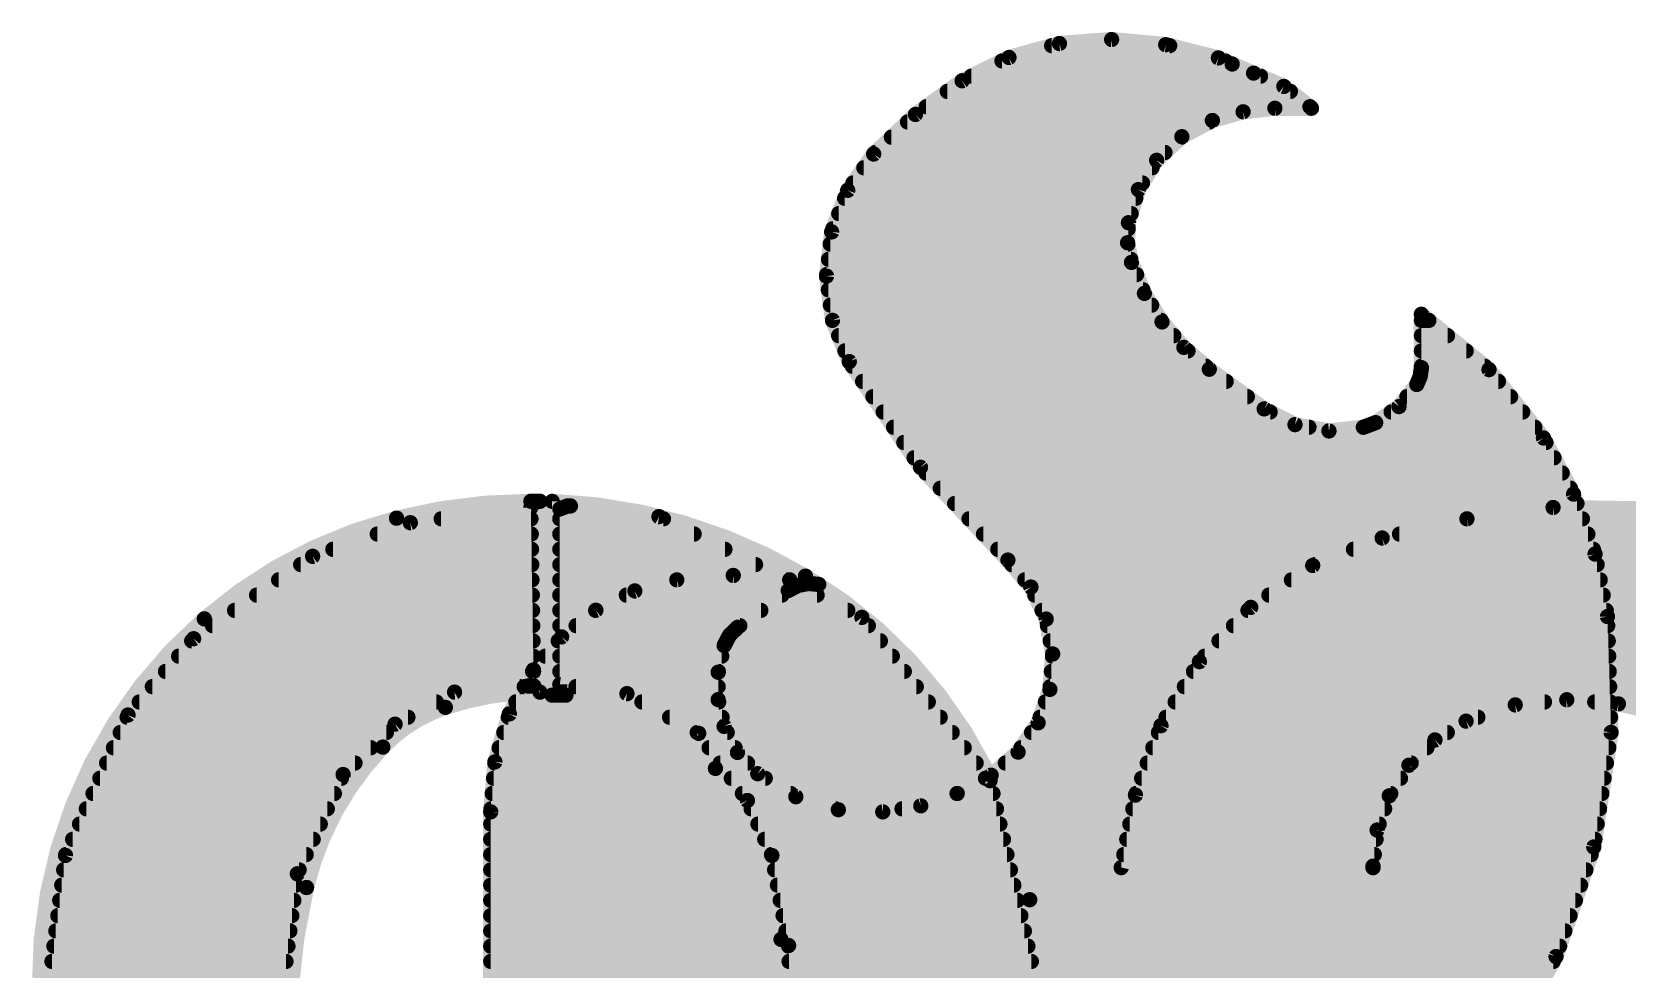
# Model space of a CAD drawing. Extents: x -0.1 to 26.8, y -8.9 to 12.8.
# Drawn here: x 2.945 to 5.6, y 2.045 to 3.604 of the extents above; entities that cross this region are included whole.
import ezdxf

# ---------------------------------------------------------------- set-up
doc = ezdxf.new("R2010")
doc.units = 0
doc.layers.add('21', color=41, linetype='CONTINUOUS')
doc.layers.add('22', color=40, linetype='CONTINUOUS')

msp = doc.modelspace()

# ---------------------------------------------------------------- linework, layer by layer
at = {"layer": '21', "const_width": 0.0254}
for points in [[(4.6553, 3.585), (4.5713, 3.5618)], [(4.6424, 3.5814), (4.8388, 3.5814)], [(4.7422, 3.5916), (4.6553, 3.585)], [(4.8323, 3.5831), (4.7422, 3.5916)], [(4.92, 3.5611), (4.8323, 3.5831)], [(4.5713, 3.5618), (4.4933, 3.523)], [(4.5596, 3.556), (4.9314, 3.556)], [(4.9429, 3.5509), (4.92, 3.5611)], [(4.9785, 3.5357), (4.9429, 3.5509)], [(4.4933, 3.523), (4.4156, 3.467)], [(4.5086, 3.5306), (4.9901, 3.5306)], [(5.0289, 3.5136), (4.9785, 3.5357)], [(4.4686, 3.5052), (5.0398, 3.5052)], [(5.0724, 3.4798), (5.0289, 3.5136)], [(4.4156, 3.467), (4.346, 3.4011)], [(4.4334, 3.4798), (5.0724, 3.4798)], [(4.9099, 3.4569), (4.9611, 3.4714)], [(4.9611, 3.4714), (5.014, 3.4773)], [(5.014, 3.4773), (5.075, 3.4773)], [(5.0749, 3.4773), (5.0724, 3.4798)], [(5.075, 3.4773), (5.0749, 3.4773)], [(4.4023, 3.4544), (4.9052, 3.4544)], [(4.8591, 3.4299), (4.9099, 3.4569)], [(4.3755, 3.429), (4.8581, 3.429)], [(4.8171, 3.3907), (4.8591, 3.4299)], [(4.346, 3.4011), (4.3029, 3.3407)], [(4.3486, 3.4036), (4.831, 3.4036)], [(4.7868, 3.3418), (4.8171, 3.3907)], [(4.3296, 3.3782), (4.8094, 3.3782)], [(4.3029, 3.3407), (4.2761, 3.2715)], [(4.3115, 3.3528), (4.7936, 3.3528)], [(4.7702, 3.2868), (4.7868, 3.3418)], [(4.2977, 3.3274), (4.7824, 3.3274)], [(4.2879, 3.302), (4.7748, 3.302)], [(4.7688, 3.2534), (4.7702, 3.2868)], [(4.2761, 3.2715), (4.2675, 3.1978)], [(4.2781, 3.2766), (4.7698, 3.2766)], [(4.2737, 3.2512), (4.7692, 3.2512)], [(4.7753, 3.2207), (4.7688, 3.2534)], [(4.2708, 3.2258), (4.7743, 3.2258)], [(4.7968, 3.1692), (4.7753, 3.2207)], [(4.2675, 3.1978), (4.2774, 3.1243)], [(4.2678, 3.2004), (4.7838, 3.2004)], [(4.2706, 3.175), (4.7944, 3.175)], [(4.274, 3.1496), (4.8089, 3.1496)], [(4.8261, 3.1217), (4.7968, 3.1692)], [(4.2774, 3.1243), (4.3054, 3.0556)], [(4.2775, 3.1242), (4.8246, 3.1242)], [(4.8624, 3.0793), (4.8261, 3.1217)], [(5.3705, 3.0423), (5.2579, 3.1344)], [(5.2579, 3.1344), (5.2579, 3.0455)], [(5.2579, 3.1242), (5.2704, 3.1242)], [(4.2878, 3.0988), (4.8457, 3.0988)], [(5.2579, 3.0988), (5.3014, 3.0988)], [(4.2982, 3.0734), (4.8693, 3.0734)], [(4.9048, 3.0429), (4.8624, 3.0793)], [(5.2579, 3.0734), (5.3325, 3.0734)], [(4.3054, 3.0556), (4.424, 2.8798)], [(4.3105, 3.048), (4.8989, 3.048)], [(4.9962, 2.9769), (4.9048, 3.0429)], [(5.2579, 3.0455), (5.2559, 3.031)], [(5.2579, 3.048), (5.3635, 3.048)], [(5.4611, 2.9286), (5.3705, 3.0423)], [(4.3277, 3.0226), (4.9329, 3.0226)], [(5.2502, 3.0175), (5.2206, 2.9808)], [(5.2559, 3.031), (5.2502, 3.0175)], [(5.2524, 3.0226), (5.3862, 3.0226)], [(4.3448, 2.9972), (4.9681, 2.9972)], [(5.2338, 2.9972), (5.4064, 2.9972)], [(4.3619, 2.9718), (5.0062, 2.9718)], [(5.0475, 2.9507), (4.9962, 2.9769)], [(5.2206, 2.9808), (5.1817, 2.954)], [(5.2075, 2.9718), (5.4267, 2.9718)], [(4.3791, 2.9464), (5.0708, 2.9464)], [(5.1041, 2.9403), (5.0475, 2.9507)], [(5.1613, 2.9464), (5.1041, 2.9403)], [(5.1817, 2.954), (5.1613, 2.9464)], [(5.1613, 2.9464), (5.4469, 2.9464)], [(4.3962, 2.921), (5.4652, 2.921)], [(5.5112, 2.8352), (5.4611, 2.9286)], [(4.4133, 2.8956), (5.4788, 2.8956)], [(4.424, 2.8798), (4.5695, 2.7254)], [(4.433, 2.8702), (5.4924, 2.8702)], [(4.457, 2.8448), (5.5061, 2.8448)], [(5.547, 2.7354), (5.5112, 2.8352)], [(4.4809, 2.8194), (5.5169, 2.8194)], [(4.5048, 2.794), (5.526, 2.794)], [(4.5288, 2.7686), (5.5351, 2.7686)], [(4.5527, 2.7432), (5.5442, 2.7432)], [(4.5695, 2.7254), (4.6078, 2.6805)], [(5.5677, 2.6314), (5.547, 2.7354)], [(4.1123, 2.6998), (4.0183, 2.6924)], [(4.2063, 2.6924), (4.1123, 2.6998)], [(4.576, 2.7178), (5.5505, 2.7178)], [(3.9484, 2.674), (3.8836, 2.6419)], [(4.0183, 2.6924), (3.9484, 2.674)], [(4.0183, 2.6924), (4.2063, 2.6924)], [(4.1199, 2.6137), (4.2038, 2.6746)], [(4.2038, 2.6746), (4.2195, 2.683)], [(4.2546, 2.6848), (4.2063, 2.6924)], [(4.2195, 2.683), (4.2369, 2.6865)], [(4.2369, 2.6865), (4.2546, 2.6848)], [(4.5976, 2.6924), (5.5556, 2.6924)], [(4.6078, 2.6805), (4.6333, 2.6272)], [(3.9343, 2.667), (4.1933, 2.667)], [(4.6143, 2.667), (5.5606, 2.667)], [(3.8836, 2.6419), (3.8266, 2.5975)], [(3.8832, 2.6416), (4.1583, 2.6416)], [(4.6264, 2.6416), (5.5657, 2.6416)], [(4.6333, 2.6272), (4.644, 2.5691)], [(5.5737, 2.4386), (5.5677, 2.6314)], [(3.8266, 2.5975), (3.7796, 2.5425)], [(3.8209, 2.5908), (4.1011, 2.5908)], [(3.8506, 2.6162), (4.1233, 2.6162)], [(4.0971, 2.5832), (4.1061, 2.6003)], [(4.1061, 2.6003), (4.1199, 2.6137)], [(4.6353, 2.6162), (5.5682, 2.6162)], [(4.64, 2.5908), (5.569, 2.5908)], [(3.7992, 2.5654), (4.0931, 2.5654)], [(4.0872, 2.5387), (4.0971, 2.5832)], [(4.644, 2.5691), (4.6394, 2.5102)], [(4.6437, 2.5654), (5.5698, 2.5654)], [(3.7796, 2.5425), (3.7395, 2.4693)], [(3.7782, 2.54), (4.0875, 2.54)], [(4.0872, 2.4931), (4.0872, 2.5387)], [(4.6418, 2.54), (5.5706, 2.54)], [(3.7643, 2.5146), (4.0872, 2.5146)], [(4.6398, 2.5146), (5.5714, 2.5146)], [(3.7504, 2.4892), (4.088, 2.4892)], [(4.0971, 2.4486), (4.0872, 2.4931)], [(4.6394, 2.5102), (4.6198, 2.4545)], [(4.632, 2.4892), (5.5722, 2.4892)], [(3.7395, 2.4693), (3.7155, 2.3894)], [(3.7378, 2.4638), (4.0937, 2.4638)], [(4.6231, 2.4638), (5.5729, 2.4638)], [(3.7302, 2.4384), (4.1023, 2.4384)], [(4.1193, 2.4051), (4.0971, 2.4486)], [(4.6198, 2.4545), (4.5864, 2.4058)], [(4.6088, 2.4384), (5.5737, 2.4384)], [(5.5449, 2.2479), (5.5737, 2.4386)], [(3.7225, 2.413), (4.1153, 2.413)], [(4.153, 2.3698), (4.1193, 2.4051)], [(4.5864, 2.4058), (4.5416, 2.3673)], [(4.5914, 2.413), (5.5699, 2.413)], [(3.7155, 2.3894), (3.7085, 2.3063)], [(3.7153, 2.3876), (4.1361, 2.3876)], [(4.5653, 2.3876), (5.566, 2.3876)], [(3.7132, 2.3622), (4.1656, 2.3622)], [(4.2164, 2.3316), (4.153, 2.3698)], [(4.5416, 2.3673), (4.4852, 2.3369)], [(4.5321, 2.3622), (5.5622, 2.3622)], [(3.7111, 2.3368), (4.2078, 2.3368)], [(4.2872, 2.31), (4.2164, 2.3316)], [(4.4852, 2.3369), (4.4245, 2.3164)], [(4.4849, 2.3368), (5.5583, 2.3368)], [(3.7085, 2.3063), (3.7085, 0.7899)], [(3.7089, 2.3114), (4.2826, 2.3114)], [(4.3612, 2.3063), (4.2872, 2.31)], [(4.4245, 2.3164), (4.3612, 2.3063)], [(4.3932, 2.3114), (5.5545, 2.3114)], [(3.7085, 2.286), (5.5506, 2.286)], [(3.7085, 2.2606), (5.5468, 2.2606)], [(5.4821, 2.0655), (5.5449, 2.2479)], [(3.7085, 2.2352), (5.5405, 2.2352)], [(3.7085, 2.2098), (5.5318, 2.2098)], [(3.7085, 2.1844), (5.523, 2.1844)], [(3.7085, 2.159), (5.5143, 2.159)], [(3.7085, 2.1336), (5.5055, 2.1336)], [(3.7085, 2.1082), (5.4968, 2.1082)], [(3.7085, 2.0828), (5.488, 2.0828)], [(5.3874, 1.8974), (5.4821, 2.0655)], [(3.7085, 2.0574), (5.4775, 2.0574)], [(3.7085, 2.032), (5.4632, 2.032)]]:
    msp.add_lwpolyline(points, dxfattribs=at)
at = {"layer": '21', "const_width": 0.0127}
for points in [[(4.6424, 3.5878, 1), (4.6424, 3.5751)], [(4.6548, 3.5913, 1), (4.6558, 3.5786)], [(4.657, 3.5789, 1), (4.6536, 3.5911)], [(4.7428, 3.5979, 1), (4.7416, 3.5853)], [(4.7427, 3.5853, 1), (4.7417, 3.5979)], [(4.8338, 3.5892, 1), (4.8307, 3.5769)], [(4.8316, 3.5767, 1), (4.8329, 3.5894)], [(4.8388, 3.5751, 1), (4.8388, 3.5878)], [(4.5596, 3.5623, 1), (4.5596, 3.5497)], [(4.5696, 3.5679, 1), (4.573, 3.5557)], [(4.5741, 3.5561, 1), (4.5685, 3.5675)], [(4.9226, 3.5669, 1), (4.9174, 3.5553)], [(4.9185, 3.5549, 1), (4.9215, 3.5673)], [(4.9314, 3.5497, 1), (4.9314, 3.5623)], [(4.9454, 3.5567, 1), (4.9404, 3.5451)], [(4.9403, 3.5451, 1), (4.9455, 3.5567)], [(4.4905, 3.5287, 1), (4.4961, 3.5173)], [(4.497, 3.5178, 1), (4.4896, 3.5282)], [(4.5086, 3.537, 1), (4.5086, 3.5243)], [(4.981, 3.5415, 1), (4.976, 3.5299)], [(4.976, 3.5299, 1), (4.981, 3.5415)], [(4.9901, 3.5243, 1), (4.9901, 3.537)], [(4.4686, 3.5116, 1), (4.4686, 3.4989)], [(5.0328, 3.5186, 1), (5.025, 3.5086)], [(5.0264, 3.5078, 1), (5.0315, 3.5194)], [(5.0398, 3.4989, 1), (5.0398, 3.5116)], [(4.42, 3.4623, 1), (4.4112, 3.4716)], [(4.4334, 3.4861, 1), (4.4334, 3.4735)], [(4.9604, 3.4777, 1), (4.9618, 3.4651)], [(4.9628, 3.4653, 1), (4.9594, 3.4775)], [(5.014, 3.4836, 1), (5.014, 3.471)], [(5.0147, 3.471, 1), (5.0133, 3.4836)], [(5.0769, 3.4843, 1), (5.0679, 3.4753)], [(5.0685, 3.4748, 1), (5.0763, 3.4848)], [(5.0749, 3.4836, 1), (5.0749, 3.471)], [(5.0704, 3.4728, 1), (5.0794, 3.4818)], [(5.0724, 3.4735, 1), (5.0724, 3.4861)], [(5.075, 3.471, 1), (5.075, 3.4836)], [(5.075, 3.471, 1), (5.075, 3.4836)], [(4.4023, 3.4607, 1), (4.4023, 3.4481)], [(4.4119, 3.4721, 1), (4.4193, 3.4618)], [(4.9082, 3.463, 1), (4.9116, 3.4508)], [(4.9052, 3.4481, 1), (4.9052, 3.4607)], [(4.9129, 3.4513, 1), (4.9069, 3.4625)], [(4.3755, 3.4354, 1), (4.3755, 3.4227)], [(4.8562, 3.4355, 1), (4.8621, 3.4243)], [(4.8635, 3.4253, 1), (4.8548, 3.4346)], [(4.8581, 3.4227, 1), (4.8581, 3.4354)], [(4.3416, 3.4057, 1), (4.3504, 3.3965)], [(4.3512, 3.3974, 1), (4.3408, 3.4048)], [(4.3486, 3.4099, 1), (4.3486, 3.3973)], [(4.8128, 3.3953, 1), (4.8215, 3.386)], [(4.8225, 3.3873, 1), (4.8117, 3.394)], [(4.831, 3.3973, 1), (4.831, 3.4099)], [(4.3296, 3.3845, 1), (4.3296, 3.3719)], [(4.8094, 3.3719, 1), (4.8094, 3.3845)], [(4.2977, 3.3444, 1), (4.308, 3.337)], [(4.3088, 3.3384, 1), (4.2969, 3.343)], [(4.3115, 3.3592, 1), (4.3115, 3.3465)], [(4.7814, 3.3452, 1), (4.7922, 3.3385)], [(4.7929, 3.34, 1), (4.7807, 3.3437)], [(4.7936, 3.3465, 1), (4.7936, 3.3592)], [(4.2977, 3.3338, 1), (4.2977, 3.3211)], [(4.7824, 3.3211, 1), (4.7824, 3.3338)], [(4.2879, 3.3083, 1), (4.2879, 3.2957)], [(4.7765, 3.2865, 1), (4.7639, 3.2871)], [(4.7641, 3.2886, 1), (4.7763, 3.285)], [(4.7748, 3.2957, 1), (4.7748, 3.3083)], [(4.2824, 3.2708, 1), (4.2698, 3.2723)], [(4.2702, 3.2738, 1), (4.2821, 3.2692)], [(4.2781, 3.283, 1), (4.2781, 3.2703)], [(4.7698, 3.2703, 1), (4.7698, 3.283)], [(4.2737, 3.2576, 1), (4.2737, 3.2449)], [(4.7624, 3.2537, 1), (4.7751, 3.2532)], [(4.775, 3.2547, 1), (4.7626, 3.2522)], [(4.7692, 3.2449, 1), (4.7692, 3.2576)], [(4.2708, 3.2321, 1), (4.2708, 3.2195)], [(4.7812, 3.2231, 1), (4.7694, 3.2183)], [(4.7691, 3.2195, 1), (4.7815, 3.2219)], [(4.7743, 3.2195, 1), (4.7743, 3.2321)], [(4.2738, 3.1987, 1), (4.2612, 3.197)], [(4.2612, 3.1986, 1), (4.2738, 3.1971)], [(4.2678, 3.2067, 1), (4.2678, 3.1941)], [(4.2706, 3.1814, 1), (4.2706, 3.1687)], [(4.7838, 3.1941, 1), (4.7838, 3.2067)], [(4.7944, 3.1687, 1), (4.7944, 3.1814)], [(4.274, 3.1559, 1), (4.274, 3.1433)], [(4.8022, 3.1725, 1), (4.7914, 3.1659)], [(4.7909, 3.1667, 1), (4.8026, 3.1716)], [(4.8089, 3.1433, 1), (4.8089, 3.1559)], [(4.2833, 3.1267, 1), (4.2716, 3.1219)], [(4.2775, 3.1305, 1), (4.2775, 3.1179)], [(4.8309, 3.1258, 1), (4.8213, 3.1176)], [(4.8246, 3.1179, 1), (4.8246, 3.1305)], [(5.2643, 3.1344, 1), (5.2515, 3.1344)], [(5.2619, 3.1393, 1), (5.2539, 3.1295)], [(5.2579, 3.1305, 1), (5.2579, 3.1179)], [(5.2704, 3.1179, 1), (5.2704, 3.1305)], [(4.2711, 3.1235, 1), (4.2837, 3.1252)], [(4.2878, 3.1052, 1), (4.2878, 3.0925)], [(4.8207, 3.1184, 1), (4.8315, 3.125)], [(4.8457, 3.0925, 1), (4.8457, 3.1052)], [(5.2579, 3.1052, 1), (5.2579, 3.0925)], [(5.3014, 3.0925, 1), (5.3014, 3.1052)], [(4.2982, 3.0798, 1), (4.2982, 3.0671)], [(4.8666, 3.0841, 1), (4.8583, 3.0745)], [(4.8576, 3.0752, 1), (4.8673, 3.0834)], [(4.8693, 3.0671, 1), (4.8693, 3.0798)], [(5.2579, 3.0798, 1), (5.2579, 3.0671)], [(5.3325, 3.0671, 1), (5.3325, 3.0798)], [(4.3107, 3.0592, 1), (4.3001, 3.052)], [(4.2995, 3.0532, 1), (4.3113, 3.058)], [(4.3105, 3.0543, 1), (4.3105, 3.0417)], [(4.9085, 3.048, 1), (4.9011, 3.0378)], [(4.8989, 3.0417, 1), (4.8989, 3.0543)], [(5.2579, 3.0543, 1), (5.2579, 3.0417)], [(5.2642, 3.0446, 1), (5.2516, 3.0464)], [(5.3635, 3.0417, 1), (5.3635, 3.0543)], [(5.3754, 3.0463, 1), (5.3655, 3.0384)], [(4.3277, 3.029, 1), (4.3277, 3.0163)], [(4.9007, 3.0381, 1), (4.9089, 3.0477)], [(4.9329, 3.0163, 1), (4.9329, 3.029)], [(5.2551, 3.0135, 1), (5.2453, 3.0215)], [(5.2524, 3.029, 1), (5.2524, 3.0163)], [(5.2496, 3.0318, 1), (5.2622, 3.0301)], [(5.2618, 3.0285, 1), (5.2501, 3.0335)], [(5.2515, 3.0455, 1), (5.2643, 3.0455)], [(5.3664, 3.0374, 1), (5.3745, 3.0472)], [(5.3862, 3.0163, 1), (5.3862, 3.029)], [(4.3448, 3.0036, 1), (4.3448, 2.9909)], [(4.9681, 2.9909, 1), (4.9681, 3.0036)], [(5.2338, 3.0036, 1), (5.2338, 2.9909)], [(5.2444, 3.02, 1), (5.256, 3.015)], [(5.4064, 2.9909, 1), (5.4064, 3.0036)], [(4.3619, 2.9781, 1), (4.3619, 2.9655)], [(4.9991, 2.9826, 1), (4.9933, 2.9712)], [(4.9925, 2.9718, 1), (4.9999, 2.982)], [(5.0062, 2.9655, 1), (5.0062, 2.9781)], [(5.2075, 2.9781, 1), (5.2075, 2.9655)], [(5.2156, 2.9848, 1), (5.2255, 2.9768)], [(5.2242, 2.9755, 1), (5.217, 2.986)], [(5.4267, 2.9655, 1), (5.4267, 2.9781)], [(4.3791, 2.9527, 1), (4.3791, 2.9401)], [(5.0486, 2.957, 1), (5.0463, 2.9445)], [(5.0446, 2.9451, 1), (5.0504, 2.9564)], [(5.0708, 2.9401, 1), (5.0708, 2.9527)], [(5.1034, 2.9466, 1), (5.1047, 2.9339)], [(5.1029, 2.934, 1), (5.1052, 2.9465)], [(5.1613, 2.9527, 1), (5.1613, 2.9401)], [(5.1591, 2.9524, 1), (5.1635, 2.9404)], [(5.162, 2.9401, 1), (5.1606, 2.9527)], [(5.1781, 2.9592, 1), (5.1853, 2.9488)], [(5.1839, 2.948, 1), (5.1795, 2.96)], [(5.4469, 2.9401, 1), (5.4469, 2.9527)], [(4.3962, 2.9274, 1), (4.3962, 2.9147)], [(5.4667, 2.9316, 1), (5.4555, 2.9256)], [(5.4561, 2.9246, 1), (5.4661, 2.9326)], [(5.4652, 2.9147, 1), (5.4652, 2.9274)], [(4.4133, 2.9019, 1), (4.4133, 2.8893)], [(5.4788, 2.8893, 1), (5.4788, 2.9019)], [(4.4286, 2.8841, 1), (4.4194, 2.8754)], [(4.4188, 2.8762, 1), (4.4293, 2.8833)], [(4.433, 2.8765, 1), (4.433, 2.8639)], [(5.4924, 2.8639, 1), (5.4924, 2.8765)], [(4.457, 2.8512, 1), (4.457, 2.8385)], [(5.5172, 2.8373, 1), (5.5053, 2.833)], [(5.5056, 2.8322, 1), (5.5168, 2.8382)], [(5.5061, 2.8385, 1), (5.5061, 2.8512)], [(4.4809, 2.8258, 1), (4.4809, 2.8131)], [(5.5169, 2.8131, 1), (5.5169, 2.8258)], [(4.5048, 2.8003, 1), (4.5048, 2.7877)], [(5.526, 2.7877, 1), (5.526, 2.8003)], [(4.5288, 2.775, 1), (4.5288, 2.7623)], [(5.5351, 2.7623, 1), (5.5351, 2.775)], [(4.5527, 2.7496, 1), (4.5527, 2.7369)], [(4.5743, 2.7295, 1), (4.5647, 2.7213)], [(4.5649, 2.721, 1), (4.5741, 2.7298)], [(5.5533, 2.7366, 1), (5.5408, 2.7341)], [(5.5411, 2.7332, 1), (5.553, 2.7375)], [(5.5442, 2.7369, 1), (5.5442, 2.7496)], [(4.1128, 2.7061, 1), (4.1118, 2.6934)], [(4.1128, 2.6934, 1), (4.1118, 2.7061)], [(4.576, 2.7241, 1), (4.576, 2.7115)], [(5.5505, 2.7115, 1), (5.5505, 2.7241)], [(3.9468, 2.6801, 1), (3.95, 2.6678)], [(3.9512, 2.6683, 1), (3.9456, 2.6797)], [(4.0178, 2.6987, 1), (4.0188, 2.6861)], [(4.0183, 2.6987, 1), (4.0183, 2.6861)], [(4.0199, 2.6863, 1), (4.0167, 2.6985)], [(4.2008, 2.6802, 1), (4.2068, 2.669)], [(4.2073, 2.6987, 1), (4.2053, 2.6861)], [(4.2075, 2.6695, 1), (4.2001, 2.6797)], [(4.2058, 2.6861, 1), (4.2068, 2.6987)], [(4.2063, 2.6861, 1), (4.2063, 2.6987)], [(4.2182, 2.6892, 1), (4.2207, 2.6768)], [(4.2225, 2.6774, 1), (4.2165, 2.6886)], [(4.2375, 2.6928, 1), (4.2363, 2.6802)], [(4.2382, 2.6803, 1), (4.2356, 2.6927)], [(4.2536, 2.6785, 1), (4.2556, 2.6911)], [(4.254, 2.6785, 1), (4.2552, 2.6911)], [(4.5976, 2.6987, 1), (4.5976, 2.6861)], [(4.6136, 2.6832, 1), (4.6021, 2.6777)], [(4.603, 2.6763, 1), (4.6127, 2.6846)], [(5.5556, 2.6861, 1), (5.5556, 2.6987)], [(3.9343, 2.6734, 1), (3.9343, 2.6607)], [(4.1933, 2.6607, 1), (4.1933, 2.6734)], [(4.6143, 2.6734, 1), (4.6143, 2.6607)], [(5.5606, 2.6607, 1), (5.5606, 2.6734)], [(3.8832, 2.6479, 1), (3.8832, 2.6353)], [(3.8808, 2.6476, 1), (3.8864, 2.6362)], [(3.8875, 2.6369, 1), (3.8797, 2.6469)], [(4.1583, 2.6353, 1), (4.1583, 2.6479)], [(4.6264, 2.6479, 1), (4.6264, 2.6353)], [(4.6395, 2.6283, 1), (4.627, 2.626)], [(4.6275, 2.6244, 1), (4.639, 2.6299)], [(5.574, 2.6316, 1), (5.5614, 2.6312)], [(5.5615, 2.6302, 1), (5.5739, 2.6326)], [(5.5657, 2.6353, 1), (5.5657, 2.6479)], [(3.8209, 2.5972, 1), (3.8209, 2.5845)], [(3.8227, 2.6025, 1), (3.8305, 2.5925)], [(3.8314, 2.5934, 1), (3.8217, 2.6016)], [(3.8506, 2.6225, 1), (3.8506, 2.6099)], [(4.1017, 2.6048, 1), (4.1105, 2.5957)], [(4.1117, 2.5973, 1), (4.1005, 2.6032)], [(4.1011, 2.5845, 1), (4.1011, 2.5972)], [(4.1162, 2.6188, 1), (4.1236, 2.6086)], [(4.1243, 2.6092, 1), (4.1155, 2.6182)], [(4.1233, 2.6099, 1), (4.1233, 2.6225)], [(4.6353, 2.6225, 1), (4.6353, 2.6099)], [(4.64, 2.5972, 1), (4.64, 2.5845)], [(5.5682, 2.6099, 1), (5.5682, 2.6225)], [(5.569, 2.5845, 1), (5.569, 2.5972)], [(3.7992, 2.5717, 1), (3.7992, 2.5591)], [(4.0915, 2.5862, 1), (4.1027, 2.5802)], [(4.1033, 2.5818, 1), (4.0909, 2.5846)], [(4.0931, 2.5591, 1), (4.0931, 2.5717)], [(4.6437, 2.5717, 1), (4.6437, 2.5591)], [(4.6504, 2.5686, 1), (4.6377, 2.5696)], [(4.6378, 2.5679, 1), (4.6503, 2.5702)], [(5.5698, 2.5591, 1), (5.5698, 2.5717)], [(3.7782, 2.5463, 1), (3.7782, 2.5337)], [(3.7748, 2.5466, 1), (3.7844, 2.5384)], [(3.7852, 2.5394, 1), (3.774, 2.5456)], [(4.0935, 2.5387, 1), (4.0808, 2.5387)], [(4.0875, 2.5337, 1), (4.0875, 2.5463)], [(4.6418, 2.5463, 1), (4.6418, 2.5337)], [(5.5706, 2.5337, 1), (5.5706, 2.5463)], [(3.7643, 2.521, 1), (3.7643, 2.5083)], [(4.081, 2.5401, 1), (4.0934, 2.5373)], [(4.0872, 2.5083, 1), (4.0872, 2.521)], [(4.6398, 2.521, 1), (4.6398, 2.5083)], [(5.5714, 2.5083, 1), (5.5714, 2.521)], [(3.7504, 2.4956, 1), (3.7504, 2.4829)], [(4.0808, 2.4931, 1), (4.0935, 2.4931)], [(4.0934, 2.4945, 1), (4.081, 2.4917)], [(4.088, 2.4829, 1), (4.088, 2.4956)], [(4.632, 2.4956, 1), (4.632, 2.4829)], [(4.6331, 2.5107, 1), (4.6458, 2.5097)], [(4.6454, 2.5081, 1), (4.6335, 2.5123)], [(5.5722, 2.4829, 1), (5.5722, 2.4956)], [(3.7378, 2.4701, 1), (3.7378, 2.4575)], [(3.7339, 2.4724, 1), (3.7451, 2.4663)], [(3.7456, 2.4675, 1), (3.7334, 2.4712)], [(4.0937, 2.4575, 1), (4.0937, 2.4701)], [(4.6231, 2.4701, 1), (4.6231, 2.4575)], [(5.5729, 2.4575, 1), (5.5729, 2.4701)], [(3.7302, 2.4447, 1), (3.7302, 2.4321)], [(4.1028, 2.4515, 1), (4.0914, 2.4457)], [(4.0909, 2.4472, 1), (4.1033, 2.45)], [(4.1023, 2.4321, 1), (4.1023, 2.4447)], [(4.6088, 2.4447, 1), (4.6088, 2.4321)], [(4.6138, 2.4566, 1), (4.6258, 2.4524)], [(4.625, 2.4509, 1), (4.6146, 2.4581)], [(5.58, 2.4376, 1), (5.5675, 2.4395)], [(5.5674, 2.4384, 1), (5.5801, 2.4388)], [(5.5737, 2.4321, 1), (5.5737, 2.4447)], [(3.7225, 2.4194, 1), (3.7225, 2.4067)], [(4.1239, 2.4095, 1), (4.1147, 2.4008)], [(4.1153, 2.4067, 1), (4.1153, 2.4194)], [(4.5906, 2.4009, 1), (4.5823, 2.4106)], [(4.5914, 2.4194, 1), (4.5914, 2.4067)], [(5.5699, 2.4067, 1), (5.5699, 2.4194)], [(3.7218, 2.3889, 1), (3.7091, 2.39)], [(3.7153, 2.3939, 1), (3.7153, 2.3813)], [(3.7094, 2.3913, 1), (3.7215, 2.3876)], [(4.1137, 2.4023, 1), (4.125, 2.408)], [(4.1361, 2.3813, 1), (4.1361, 2.3939)], [(4.5653, 2.3939, 1), (4.5653, 2.3813)], [(4.5812, 2.4093, 1), (4.5917, 2.4022)], [(5.566, 2.3813, 1), (5.566, 2.3939)], [(3.7132, 2.3685, 1), (3.7132, 2.3559)], [(4.1563, 2.3752, 1), (4.1497, 2.3644)], [(4.1484, 2.3654, 1), (4.1576, 2.3742)], [(4.1656, 2.3559, 1), (4.1656, 2.3685)], [(4.5321, 2.3685, 1), (4.5321, 2.3559)], [(4.5375, 2.3721, 1), (4.5457, 2.3625)], [(4.5446, 2.3617, 1), (4.5386, 2.3729)], [(5.5622, 2.3559, 1), (5.5622, 2.3685)], [(3.7111, 2.3432, 1), (3.7111, 2.3305)], [(4.2078, 2.3305, 1), (4.2078, 2.3432)], [(4.2183, 2.3377, 1), (4.2146, 2.3255)], [(4.2131, 2.3261, 1), (4.2197, 2.337)], [(4.4849, 2.3432, 1), (4.4849, 2.3305)], [(4.4822, 2.3425, 1), (4.4882, 2.3313)], [(4.4872, 2.3309, 1), (4.4832, 2.3429)], [(5.5583, 2.3305, 1), (5.5583, 2.3432)], [(3.7149, 2.3063, 1), (3.7022, 2.3063)], [(3.7022, 2.3068, 1), (3.7148, 2.3058)], [(3.7089, 2.3177, 1), (3.7089, 2.3051)], [(4.2876, 2.3163, 1), (4.2869, 2.3036)], [(4.2826, 2.3051, 1), (4.2826, 2.3177)], [(4.2854, 2.3039, 1), (4.2891, 2.316)], [(4.3602, 2.3126, 1), (4.3622, 2.3)], [(4.3609, 2.3, 1), (4.3615, 2.3126)], [(4.3932, 2.3177, 1), (4.3932, 2.3051)], [(4.4225, 2.3224, 1), (4.4265, 2.3104)], [(4.4255, 2.3101, 1), (4.4235, 2.3226)], [(5.5545, 2.3051, 1), (5.5545, 2.3177)], [(3.7085, 2.2923, 1), (3.7085, 2.2797)], [(5.5506, 2.2797, 1), (5.5506, 2.2923)], [(3.7085, 2.267, 1), (3.7085, 2.2543)], [(5.5509, 2.2458, 1), (5.5389, 2.2499)], [(5.5468, 2.2543, 1), (5.5468, 2.267)], [(3.7085, 2.2416, 1), (3.7085, 2.2289)], [(5.5386, 2.2488, 1), (5.5512, 2.2469)], [(5.5405, 2.2289, 1), (5.5405, 2.2416)], [(3.7085, 2.2161, 1), (3.7085, 2.2035)], [(5.5318, 2.2035, 1), (5.5318, 2.2161)], [(3.7085, 2.1907, 1), (3.7085, 2.1781)], [(5.523, 2.1781, 1), (5.523, 2.1907)], [(3.7085, 2.1654, 1), (3.7085, 2.1527)], [(5.5143, 2.1527, 1), (5.5143, 2.1654)], [(3.7085, 2.1399, 1), (3.7085, 2.1273)], [(5.5055, 2.1273, 1), (5.5055, 2.1399)], [(3.7085, 2.1145, 1), (3.7085, 2.1019)], [(5.4968, 2.1019, 1), (5.4968, 2.1145)], [(3.7085, 2.0892, 1), (3.7085, 2.0765)], [(5.4761, 2.0675, 1), (5.4881, 2.0634)], [(5.4876, 2.0624, 1), (5.4765, 2.0686)], [(5.488, 2.0765, 1), (5.488, 2.0892)], [(3.7085, 2.0637, 1), (3.7085, 2.0511)], [(5.4775, 2.0511, 1), (5.4775, 2.0637)]]:
    msp.add_lwpolyline(points, format="xyb", dxfattribs=at)
at = {"layer": '22'}
for points, const_width in [([(3.7753, 2.8231, 0.0624), (3.5517, 2.7951)], 0.0254), ([(3.7753, 2.8295, 1), (3.7753, 2.8168)], 0.0127), ([(3.7816, 2.813, 1), (3.769, 2.8128)], 0.0127), ([(3.7761, 2.8066, 1), (3.7745, 2.8192)], 0.0127), ([(3.7753, 2.8168, 1), (3.7753, 2.8294)], 0.0127), ([(3.7969, 2.8231, 1), (3.7842, 2.8231)], 0.0127), ([(3.7905, 2.8168, 1), (3.7905, 2.8295)], 0.0127), ([(4.2325, 2.6986, 0.1246), (3.8108, 2.8231)], 0.0254), ([(3.811, 2.8294, 1), (3.8106, 2.8168)], 0.0127), ([(3.8171, 2.8231, 1), (3.8045, 2.8231)], 0.0127), ([(3.8212, 2.8163, 1), (3.8258, 2.8045)], 0.0127), ([(3.8298, 2.8104, 1), (3.8172, 2.8104)], 0.0127), ([(3.8362, 2.8218, 1), (3.8362, 2.8091)], 0.0127), ([(3.8385, 2.8095, 1), (3.8339, 2.8213)], 0.0127), ([(3.8421, 2.8217, 1), (3.8405, 2.8091)], 0.0127), ([(3.8413, 2.8091, 1), (3.8413, 2.8218)], 0.0127), ([(5.4772, 2.8192, 1), (5.477, 2.8066)], 0.0127), ([(5.4779, 2.8066, 1), (5.4763, 2.8192)], 0.0127), ([(3.5517, 2.7951, 0.1172), (3.2317, 2.6275)], 0.0254), ([(3.5501, 2.8013, 1), (3.5533, 2.7889)], 0.0127), ([(3.5533, 2.7889, 1), (3.5501, 2.8013)], 0.0127), ([(3.5738, 2.7938, 1), (3.5754, 2.7812)], 0.0127), ([(3.5767, 2.7815, 1), (3.5725, 2.7935)], 0.0127), ([(3.626, 2.8003, 1), (3.626, 2.7877)], 0.0127), ([(3.7756, 2.7877, 1), (3.7756, 2.8003)], 0.0127), ([(3.8235, 2.8003, 1), (3.8235, 2.7877)], 0.0127), ([(3.9914, 2.8034, 1), (3.9858, 2.792)], 0.0127), ([(3.9878, 2.7914, 1), (3.9894, 2.804)], 0.0127), ([(3.9961, 2.7877, 1), (3.9961, 2.8003)], 0.0127), ([(5.3329, 2.8003, 1), (5.3345, 2.7877)], 0.0127), ([(5.3338, 2.8003, 1), (5.3338, 2.7877)], 0.0127), ([(5.3351, 2.7878, 1), (5.3323, 2.8002)], 0.0127), ([(3.5196, 2.775, 1), (3.5196, 2.7623)], 0.0127), ([(3.776, 2.7623, 1), (3.776, 2.775)], 0.0127), ([(3.8235, 2.775, 1), (3.8235, 2.7623)], 0.0127), ([(4.0472, 2.7623, 1), (4.0472, 2.775)], 0.0127), ([(5.1912, 2.7683, 1), (5.194, 2.7559)], 0.0127), ([(5.1949, 2.7562, 1), (5.1903, 2.768)], 0.0127), ([(5.2214, 2.775, 1), (5.2214, 2.7623)], 0.0127), ([(3.4099, 2.7376, 1), (3.4141, 2.7256)], 0.0127), ([(3.4156, 2.7264, 1), (3.4084, 2.7368)], 0.0127), ([(3.4457, 2.7496, 1), (3.4457, 2.7369)], 0.0127), ([(3.7765, 2.7369, 1), (3.7765, 2.7496)], 0.0127), ([(3.8235, 2.7496, 1), (3.8235, 2.7369)], 0.0127), ([(4.0984, 2.7369, 1), (4.0984, 2.7496)], 0.0127), ([(5.1448, 2.7496, 1), (5.1448, 2.7369)], 0.0127), ([(3.3921, 2.7241, 1), (3.3921, 2.7115)], 0.0127), ([(3.7769, 2.7115, 1), (3.7769, 2.7241)], 0.0127), ([(3.8235, 2.7241, 1), (3.8235, 2.7115)], 0.0127), ([(4.1495, 2.7115, 1), (4.1495, 2.7241)], 0.0127), ([(4.6058, 2.1601, 0.2183), (4.2325, 2.6986)], 0.0254), ([(4.2357, 2.7041, 1), (4.2293, 2.6931)], 0.0127), ([(4.2293, 2.6931, 1), (4.2357, 2.7041)], 0.0127), ([(5.0746, 2.7222, 1), (5.0793, 2.7104)], 0.0127), ([(5.0805, 2.7111, 1), (5.0734, 2.7216)], 0.0127), ([(5.0806, 2.7241, 1), (5.0806, 2.7115)], 0.0127), ([(3.3554, 2.6987, 1), (3.3554, 2.6861)], 0.0127), ([(3.7773, 2.6861, 1), (3.7773, 2.6987)], 0.0127), ([(3.8235, 2.6987, 1), (3.8235, 2.6861)], 0.0127), ([(4.2007, 2.6861, 1), (4.2007, 2.6987)], 0.0127), ([(5.0415, 2.6987, 1), (5.0415, 2.6861)], 0.0127), ([(3.3187, 2.6734, 1), (3.3187, 2.6607)], 0.0127), ([(3.7778, 2.6607, 1), (3.7778, 2.6734)], 0.0127), ([(3.8235, 2.6734, 1), (3.8235, 2.6607)], 0.0127), ([(4.2519, 2.6607, 1), (4.2519, 2.6734)], 0.0127), ([(4.9703, 2.6519, 1), (4.9774, 2.6414)], 0.0127), ([(4.9785, 2.6423, 1), (4.9693, 2.651)], 0.0127), ([(5.004, 2.6734, 1), (5.004, 2.6607)], 0.0127), ([(3.2317, 2.6275, 0.2195), (2.9574, 2.0179)], 0.0254), ([(3.2275, 2.6323, 1), (3.2359, 2.6227)], 0.0127), ([(3.2359, 2.6227, 1), (3.2275, 2.6323)], 0.0127), ([(3.282, 2.6479, 1), (3.282, 2.6353)], 0.0127), ([(3.7782, 2.6353, 1), (3.7782, 2.6479)], 0.0127), ([(3.8235, 2.6479, 1), (3.8235, 2.6353)], 0.0127), ([(4.303, 2.6353, 1), (4.303, 2.6479)], 0.0127), ([(4.3314, 2.6339, 1), (4.3214, 2.6261)], 0.0127), ([(4.3236, 2.6243, 1), (4.3292, 2.6357)], 0.0127), ([(4.9691, 2.6479, 1), (4.9691, 2.6353)], 0.0127), ([(3.2107, 2.5972, 1), (3.2107, 2.5845)], 0.0127), ([(3.2103, 2.5997, 1), (3.2175, 2.5893)], 0.0127), ([(3.2187, 2.5904, 1), (3.2091, 2.5986)], 0.0127), ([(3.2453, 2.6225, 1), (3.2453, 2.6099)], 0.0127), ([(3.7786, 2.6099, 1), (3.7786, 2.6225)], 0.0127), ([(3.779, 2.5845, 1), (3.779, 2.5972)], 0.0127), ([(3.8235, 2.5972, 1), (3.8235, 2.5845)], 0.0127), ([(3.8235, 2.6225, 1), (3.8235, 2.6099)], 0.0127), ([(4.3372, 2.6099, 1), (4.3372, 2.6225)], 0.0127), ([(4.3572, 2.5845, 1), (4.3572, 2.5972)], 0.0127), ([(4.921, 2.5972, 1), (4.921, 2.5845)], 0.0127), ([(4.945, 2.6225, 1), (4.945, 2.6099)], 0.0127), ([(3.1889, 2.5717, 1), (3.1889, 2.5591)], 0.0127), ([(3.7795, 2.5591, 1), (3.7795, 2.5717)], 0.0127), ([(3.8235, 2.5717, 1), (3.8235, 2.5591)], 0.0127), ([(4.3771, 2.5591, 1), (4.3771, 2.5717)], 0.0127), ([(4.8969, 2.5717, 1), (4.8969, 2.5591)], 0.0127), ([(3.167, 2.5463, 1), (3.167, 2.5337)], 0.0127), ([(3.7799, 2.5337, 1), (3.7799, 2.5463)], 0.0127), ([(3.8235, 2.5463, 1), (3.8235, 2.5337)], 0.0127), ([(4.3971, 2.5337, 1), (4.3971, 2.5463)], 0.0127), ([(4.8785, 2.5463, 1), (4.8785, 2.5337)], 0.0127), ([(4.8837, 2.5607, 1), (4.8929, 2.552)], 0.0127), ([(4.8938, 2.5531, 1), (4.8829, 2.5596)], 0.0127), ([(3.1452, 2.521, 1), (3.1452, 2.5083)], 0.0127), ([(3.7569, 2.5083, 1), (3.7569, 2.521)], 0.0127), ([(3.7702, 2.5221, 1), (3.7702, 2.5094)], 0.0127), ([(3.7707, 2.5094, 1), (3.7697, 2.522)], 0.0127), ([(3.7803, 2.5094, 1), (3.7803, 2.5221)], 0.0127), ([(3.8244, 2.5246, 1), (3.8226, 2.512)], 0.0127), ([(3.8172, 2.5183, 1), (3.8298, 2.5183)], 0.0127), ([(3.8505, 2.521, 1), (3.8505, 2.5083)], 0.0127), ([(4.417, 2.5083, 1), (4.417, 2.521)], 0.0127), ([(4.8633, 2.521, 1), (4.8633, 2.5083)], 0.0127), ([(3.1234, 2.4956, 1), (3.1234, 2.4829)], 0.0127), ([(3.6179, 2.4829, 1), (3.6179, 2.4956)], 0.0127), ([(3.7905, 2.5056, 0.0828), (3.633, 2.4802)], 0.0254), ([(3.6478, 2.5119, 1), (3.6488, 2.4993)], 0.0127), ([(3.6513, 2.5, 1), (3.6453, 2.5112)], 0.0127), ([(3.774, 2.5156, 1), (3.7866, 2.5158)], 0.0127), ([(3.7842, 2.5056, 1), (3.7969, 2.5056)], 0.0127), ([(3.7905, 2.4993, 1), (3.7905, 2.5119)], 0.0127), ([(3.8108, 2.5069, 1), (3.8108, 2.4942)], 0.0127), ([(3.8045, 2.5005, 1), (3.8171, 2.5005)], 0.0127), ([(4.0826, 2.3786, 0.2316), (3.8337, 2.5005)], 0.0254), ([(3.8337, 2.5068, 1), (3.8337, 2.4942)], 0.0127), ([(3.8337, 2.4942, 1), (3.8337, 2.5069)], 0.0127), ([(3.9384, 2.5086, 1), (3.9322, 2.4974)], 0.0127), ([(3.9344, 2.4967, 1), (3.9362, 2.5093)], 0.0127), ([(3.9603, 2.4956, 1), (3.9603, 2.4829)], 0.0127), ([(4.437, 2.4829, 1), (4.437, 2.4956)], 0.0127), ([(4.848, 2.4956, 1), (4.848, 2.4829)], 0.0127), ([(5.4135, 2.4906, 1), (5.4148, 2.478)], 0.0127), ([(5.4161, 2.4783, 1), (5.4121, 2.4904)], 0.0127), ([(5.4629, 2.4829, 1), (5.4629, 2.4956)], 0.0127), ([(5.5004, 2.4992, 1), (5.4994, 2.4866)], 0.0127), ([(5.5005, 2.4866, 1), (5.4993, 2.4992)], 0.0127), ([(5.5465, 2.4956, 1), (5.5465, 2.4829)], 0.0127), ([(5.5872, 2.4923, 1), (5.5845, 2.4799)], 0.0127), ([(5.5854, 2.4797, 1), (5.5864, 2.4924)], 0.0127), ([(3.1031, 2.4701, 1), (3.1031, 2.4575)], 0.0127), ([(3.0999, 2.4716, 1), (3.1095, 2.4634)], 0.0127), ([(3.1105, 2.4649, 1), (3.0989, 2.4701)], 0.0127), ([(3.633, 2.4802, 0.1209), (3.5289, 2.4141)], 0.0254), ([(3.5707, 2.4575, 1), (3.5707, 2.4701)], 0.0127), ([(3.631, 2.4862, 1), (3.635, 2.4742)], 0.0127), ([(3.635, 2.4742, 1), (3.631, 2.4862)], 0.0127), ([(4.0062, 2.4701, 1), (4.0062, 2.4575)], 0.0127), ([(4.4569, 2.4575, 1), (4.4569, 2.4701)], 0.0127), ([(4.8328, 2.4701, 1), (4.8328, 2.4575)], 0.0127), ([(5.3356, 2.4519, 1), (5.329, 2.4627)], 0.0127), ([(5.352, 2.4575, 1), (5.352, 2.4701)], 0.0127), ([(3.0917, 2.4447, 1), (3.0917, 2.4321)], 0.0127), ([(3.535, 2.4321, 1), (3.535, 2.4447)], 0.0127), ([(3.5462, 2.4578, 1), (3.5522, 2.4466)], 0.0127), ([(3.5536, 2.4476, 1), (3.5448, 2.4568)], 0.0127), ([(4.0522, 2.4447, 1), (4.0522, 2.4321)], 0.0127), ([(4.0598, 2.4407, 1), (4.0496, 2.4333)], 0.0127), ([(4.0516, 2.4314, 1), (4.0578, 2.4426)], 0.0127), ([(4.4768, 2.4321, 1), (4.4768, 2.4447)], 0.0127), ([(4.8201, 2.4447, 1), (4.8201, 2.4321)], 0.0127), ([(4.8189, 2.453, 1), (4.8297, 2.4464)], 0.0127), ([(4.8303, 2.4475, 1), (4.8183, 2.4519)], 0.0127), ([(5.301, 2.4321, 1), (5.301, 2.4447)], 0.0127), ([(5.3303, 2.4633, 1), (5.3343, 2.4513)], 0.0127), ([(3.0804, 2.4194, 1), (3.0804, 2.4067)], 0.0127), ([(3.5289, 2.4141, 0.1342), (3.4019, 2.1804)], 0.0254), ([(3.5088, 2.4067, 1), (3.5088, 2.4194)], 0.0127), ([(3.5243, 2.4185, 1), (3.5335, 2.4097)], 0.0127), ([(3.5335, 2.4097, 1), (3.5243, 2.4185)], 0.0127), ([(4.0721, 2.4194, 1), (4.0721, 2.4067)], 0.0127), ([(4.4968, 2.4067, 1), (4.4968, 2.4194)], 0.0127), ([(4.8108, 2.4194, 1), (4.8108, 2.4067)], 0.0127), ([(5.2671, 2.4067, 1), (5.2671, 2.4194)], 0.0127), ([(5.2772, 2.4315, 1), (5.2838, 2.4206)], 0.0127), ([(5.2849, 2.4215, 1), (5.2761, 2.4306)], 0.0127), ([(3.0691, 2.3939, 1), (3.0691, 2.3813)], 0.0127), ([(3.4826, 2.3813, 1), (3.4826, 2.3939)], 0.0127), ([(4.1918, 2.0941, 0.1478), (4.0826, 2.3786)], 0.0254), ([(4.0876, 2.3825, 1), (4.0776, 2.3747)], 0.0127), ([(4.0906, 2.3939, 1), (4.0906, 2.3813)], 0.0127), ([(4.5167, 2.3813, 1), (4.5167, 2.3939)], 0.0127), ([(4.8015, 2.3939, 1), (4.8015, 2.3813)], 0.0127), ([(5.2327, 2.3885, 1), (5.2416, 2.3794)], 0.0127), ([(5.2425, 2.3805, 1), (5.2318, 2.3873)], 0.0127), ([(5.241, 2.3813, 1), (5.241, 2.3939)], 0.0127), ([(3.0578, 2.3685, 1), (3.0578, 2.3559)], 0.0127), ([(3.4584, 2.373, 1), (3.4672, 2.3638)], 0.0127), ([(3.4686, 2.3657, 1), (3.457, 2.3711)], 0.0127), ([(3.4599, 2.3559, 1), (3.4599, 2.3685)], 0.0127), ([(4.0776, 2.3747, 1), (4.0876, 2.3825)], 0.0127), ([(4.109, 2.3685, 1), (4.109, 2.3559)], 0.0127), ([(4.546, 2.3596, 1), (4.5336, 2.3568)], 0.0127), ([(4.5348, 2.3543, 1), (4.5448, 2.3621)], 0.0127), ([(4.5367, 2.3559, 1), (4.5367, 2.3685)], 0.0127), ([(4.7921, 2.3685, 1), (4.7921, 2.3559)], 0.0127), ([(5.2232, 2.3559, 1), (5.2232, 2.3685)], 0.0127), ([(3.0465, 2.3432, 1), (3.0465, 2.3305)], 0.0127), ([(3.4482, 2.3305, 1), (3.4482, 2.3432)], 0.0127), ([(4.1275, 2.3432, 1), (4.1275, 2.3305)], 0.0127), ([(4.1417, 2.3278, 1), (4.1301, 2.3226)], 0.0127), ([(4.5447, 2.3305, 1), (4.5447, 2.3432)], 0.0127), ([(4.7759, 2.3364, 1), (4.7878, 2.332)], 0.0127), ([(4.7881, 2.333, 1), (4.7756, 2.3355)], 0.0127), ([(4.7828, 2.3432, 1), (4.7828, 2.3305)], 0.0127), ([(5.1991, 2.3365, 1), (5.2098, 2.3296)], 0.0127), ([(5.2105, 2.3309, 1), (5.1985, 2.3352)], 0.0127), ([(5.2069, 2.3305, 1), (5.2069, 2.3432)], 0.0127), ([(3.0352, 2.3177, 1), (3.0352, 2.3051)], 0.0127), ([(3.4365, 2.3051, 1), (3.4365, 2.3177)], 0.0127), ([(4.1308, 2.3215, 1), (4.141, 2.3289)], 0.0127), ([(4.142, 2.3177, 1), (4.142, 2.3051)], 0.0127), ([(4.5505, 2.3051, 1), (4.5505, 2.3177)], 0.0127), ([(4.7774, 2.3177, 1), (4.7774, 2.3051)], 0.0127), ([(5.1968, 2.3051, 1), (5.1968, 2.3177)], 0.0127), ([(3.0239, 2.2923, 1), (3.0239, 2.2797)], 0.0127), ([(3.4248, 2.2797, 1), (3.4248, 2.2923)], 0.0127), ([(4.1534, 2.2923, 1), (4.1534, 2.2797)], 0.0127), ([(4.5563, 2.2797, 1), (4.5563, 2.2923)], 0.0127), ([(4.7724, 2.2923, 1), (4.7724, 2.2797)], 0.0127), ([(5.1905, 2.2754, 1), (5.1779, 2.2768)], 0.0127), ([(5.1782, 2.2782, 1), (5.1902, 2.2739)], 0.0127), ([(5.1877, 2.2797, 1), (5.1877, 2.2923)], 0.0127), ([(3.0125, 2.267, 1), (3.0125, 2.2543)], 0.0127), ([(3.413, 2.2543, 1), (3.413, 2.267)], 0.0127), ([(4.1647, 2.267, 1), (4.1647, 2.2543)], 0.0127), ([(4.5621, 2.2543, 1), (4.5621, 2.267)], 0.0127), ([(4.7674, 2.267, 1), (4.7674, 2.2543)], 0.0127), ([(5.1824, 2.2543, 1), (5.1824, 2.267)], 0.0127), ([(2.9948, 2.2364, 1), (3.0064, 2.2312)], 0.0127), ([(3.0069, 2.233, 1), (2.9943, 2.2346)], 0.0127), ([(3.0012, 2.2416, 1), (3.0012, 2.2289)], 0.0127), ([(3.4013, 2.2289, 1), (3.4013, 2.2416)], 0.0127), ([(4.176, 2.2416, 1), (4.176, 2.2289)], 0.0127), ([(4.1828, 2.235, 1), (4.1704, 2.2326)], 0.0127), ([(4.1708, 2.2312, 1), (4.1824, 2.2364)], 0.0127), ([(4.5679, 2.2289, 1), (4.5679, 2.2416)], 0.0127), ([(4.7625, 2.2416, 1), (4.7625, 2.2289)], 0.0127), ([(5.1795, 2.2289, 1), (5.1795, 2.2416)], 0.0127), ([(2.9975, 2.2161, 1), (2.9975, 2.2035)], 0.0127), ([(3.3808, 2.206, 1), (3.3924, 2.2006)], 0.0127), ([(3.3929, 2.2025, 1), (3.3803, 2.2041)], 0.0127), ([(3.3896, 2.2035, 1), (3.3896, 2.2161)], 0.0127), ([(4.1811, 2.2161, 1), (4.1811, 2.2035)], 0.0127), ([(4.5737, 2.2035, 1), (4.5737, 2.2161)], 0.0127), ([(4.7582, 2.2199, 1), (4.7582, 2.2072)], 0.0127), ([(4.752, 2.2147, 1), (4.7644, 2.2123)], 0.0127), ([(5.171, 2.2167, 1), (5.1836, 2.2153)], 0.0127), ([(5.1837, 2.216, 1), (5.171, 2.216)], 0.0127), ([(5.171, 2.2135, 1), (5.1837, 2.2135)], 0.0127), ([(5.1773, 2.2072, 1), (5.1773, 2.2199)], 0.0127), ([(2.9943, 2.1907, 1), (2.9943, 2.1781)], 0.0127), ([(3.4019, 2.1804, 0.0602), (3.3739, 1.929)], 0.0254), ([(3.3841, 2.1781, 1), (3.3841, 2.1907)], 0.0127), ([(3.3957, 2.1819, 1), (3.4081, 2.1789)], 0.0127), ([(3.4081, 2.1789, 1), (3.3957, 2.1819)], 0.0127), ([(4.1858, 2.1907, 1), (4.1858, 2.1781)], 0.0127), ([(4.5795, 2.1781, 1), (4.5795, 2.1907)], 0.0127), ([(2.991, 2.1654, 1), (2.991, 2.1527)], 0.0127), ([(3.3808, 2.1527, 1), (3.3808, 2.1654)], 0.0127), ([(4.1905, 2.1654, 1), (4.1905, 2.1527)], 0.0127), ([(4.5853, 2.1527, 1), (4.5853, 2.1654)], 0.0127), ([(4.6084, 1.7766, 0.0851), (4.6058, 2.1601)], 0.0254), ([(4.6121, 2.1612, 1), (4.5995, 2.159)], 0.0127), ([(4.5995, 2.159, 1), (4.6121, 2.1612)], 0.0127), ([(2.9878, 2.1399, 1), (2.9878, 2.1273)], 0.0127), ([(3.3775, 2.1273, 1), (3.3775, 2.1399)], 0.0127), ([(4.1952, 2.1399, 1), (4.1952, 2.1273)], 0.0127), ([(4.5911, 2.1273, 1), (4.5911, 2.1399)], 0.0127), ([(2.9845, 2.1145, 1), (2.9845, 2.1019)], 0.0127), ([(3.3742, 2.1019, 1), (3.3742, 2.1145)], 0.0127), ([(4.1893, 1.8477, 0.0416), (4.1918, 2.0941)], 0.0254), ([(4.1981, 2.0946, 1), (4.1855, 2.0936)], 0.0127), ([(4.1855, 2.0936, 1), (4.1981, 2.0946)], 0.0127), ([(4.2, 2.1145, 1), (4.2, 2.1019)], 0.0127), ([(4.597, 2.1019, 1), (4.597, 2.1145)], 0.0127), ([(2.9813, 2.0892, 1), (2.9813, 2.0765)], 0.0127), ([(3.371, 2.0765, 1), (3.371, 2.0892)], 0.0127), ([(4.2108, 2.0841, 1), (4.1982, 2.0837)], 0.0127), ([(4.2045, 2.0892, 1), (4.2045, 2.0765)], 0.0127), ([(4.1983, 2.0827, 1), (4.2107, 2.0851)], 0.0127), ([(4.6028, 2.0765, 1), (4.6028, 2.0892)], 0.0127), ([(2.978, 2.0637, 1), (2.978, 2.0511)], 0.0127), ([(3.3677, 2.0511, 1), (3.3677, 2.0637)], 0.0127), ([(4.2052, 2.0637, 1), (4.2052, 2.0511)], 0.0127), ([(4.6086, 2.0511, 1), (4.6086, 2.0637)], 0.0127)]:
    msp.add_lwpolyline(points, format="xyb", dxfattribs=dict(at, const_width=const_width))
at = {"layer": '22', "const_width": 0.0254}
for points in [[(3.7753, 2.8129), (3.5746, 2.7875)], [(3.7905, 2.8231), (3.7753, 2.8231)], [(3.7803, 2.5157), (3.7753, 2.8129)], [(3.7905, 2.5056), (3.7905, 2.8231)], [(3.8108, 2.8231), (3.8108, 2.5005)], [(3.8362, 2.8154), (3.8235, 2.8104)], [(3.8235, 2.8104), (3.8235, 2.5183)], [(3.8413, 2.8154), (3.8362, 2.8154)], [(3.9886, 2.7977), (3.8413, 2.8154)], [(5.4771, 2.8129), (5.3337, 2.794)], [(5.6313, 2.8105), (5.4771, 2.8129)], [(3.5746, 2.7875), (3.412, 2.7316)], [(3.626, 2.794), (3.7756, 2.794)], [(3.8235, 2.794), (3.9961, 2.794)], [(4.3264, 2.63), (3.9886, 2.7977)], [(5.3337, 2.794), (5.1926, 2.7621)], [(5.3338, 2.794), (5.7062, 2.794)], [(3.5196, 2.7686), (3.776, 2.7686)], [(3.8235, 2.7686), (4.0472, 2.7686)], [(5.1926, 2.7621), (5.0769, 2.7163)], [(5.2214, 2.7686), (5.8017, 2.7686)], [(3.412, 2.7316), (3.2139, 2.5945)], [(3.4457, 2.7432), (3.7765, 2.7432)], [(3.8235, 2.7432), (4.0984, 2.7432)], [(5.1448, 2.7432), (5.8595, 2.7432)], [(3.3921, 2.7178), (3.7769, 2.7178)], [(3.8235, 2.7178), (4.1495, 2.7178)], [(5.0769, 2.7163), (4.9739, 2.6467)], [(5.0806, 2.7178), (5.9173, 2.7178)], [(3.3554, 2.6924), (3.7773, 2.6924)], [(3.8235, 2.6924), (4.2007, 2.6924)], [(5.0415, 2.6924), (5.9553, 2.6924)], [(3.3187, 2.667), (3.7778, 2.667)], [(3.8235, 2.667), (4.2519, 2.667)], [(4.9739, 2.6467), (4.8883, 2.5564)], [(5.004, 2.667), (5.992, 2.667)], [(3.282, 2.6416), (3.7782, 2.6416)], [(3.8235, 2.6416), (4.303, 2.6416)], [(4.5398, 2.3582), (4.3264, 2.63)], [(4.9691, 2.6416), (6.0286, 2.6416)], [(3.2139, 2.5945), (3.1047, 2.4675)], [(3.2107, 2.5908), (3.779, 2.5908)], [(3.2453, 2.6162), (3.7786, 2.6162)], [(3.8235, 2.6162), (4.3372, 2.6162)], [(3.8235, 2.5908), (4.3572, 2.5908)], [(4.921, 2.5908), (6.0838, 2.5908)], [(4.945, 2.6162), (6.059, 2.6162)], [(3.1889, 2.5654), (3.7795, 2.5654)], [(3.8235, 2.5654), (4.3771, 2.5654)], [(4.8969, 2.5654), (6.1086, 2.5654)], [(3.167, 2.54), (3.7799, 2.54)], [(3.8235, 2.54), (4.3971, 2.54)], [(4.8883, 2.5564), (4.8243, 2.4497)], [(4.8785, 2.54), (6.1333, 2.54)], [(3.1452, 2.5146), (3.7569, 2.5146)], [(3.6483, 2.5056), (3.7702, 2.5157)], [(3.7702, 2.5157), (3.7803, 2.5157)], [(3.8235, 2.5183), (3.9353, 2.503)], [(3.8505, 2.5146), (4.417, 2.5146)], [(4.8633, 2.5146), (6.1561, 2.5146)], [(3.1234, 2.4892), (3.6179, 2.4892)], [(3.5492, 2.4522), (3.6483, 2.5056)], [(3.8108, 2.5005), (3.8337, 2.5005)], [(3.9353, 2.503), (4.0547, 2.437)], [(3.9603, 2.4892), (4.437, 2.4892)], [(4.848, 2.4892), (5.4629, 2.4892)], [(5.3323, 2.4573), (5.4141, 2.4843)], [(5.4141, 2.4843), (5.4999, 2.4929)], [(5.4999, 2.4929), (5.5859, 2.4861)], [(5.5465, 2.4892), (6.1728, 2.4892)], [(5.5859, 2.4861), (5.6701, 2.4675)], [(3.1047, 2.4675), (3.0006, 2.2338)], [(3.1031, 2.4638), (3.5707, 2.4638)], [(4.0062, 2.4638), (4.4569, 2.4638)], [(4.8328, 2.4638), (5.352, 2.4638)], [(5.2805, 2.4261), (5.3323, 2.4573)], [(3.0917, 2.4384), (3.535, 2.4384)], [(3.4628, 2.3684), (3.5492, 2.4522)], [(4.0522, 2.4384), (4.4768, 2.4384)], [(4.0547, 2.437), (4.1359, 2.3252)], [(4.8243, 2.4497), (4.7818, 2.3342)], [(4.8201, 2.4384), (5.301, 2.4384)], [(3.0804, 2.413), (3.5088, 2.413)], [(4.0721, 2.413), (4.4968, 2.413)], [(4.8108, 2.413), (5.2671, 2.413)], [(5.2372, 2.3839), (5.2805, 2.4261)], [(3.0691, 2.3876), (3.4826, 2.3876)], [(4.0906, 2.3876), (4.5167, 2.3876)], [(4.8015, 2.3876), (5.241, 2.3876)], [(5.2045, 2.333), (5.2372, 2.3839)], [(3.0578, 2.3622), (3.4599, 2.3622)], [(3.3866, 2.2033), (3.4628, 2.3684)], [(4.109, 2.3622), (4.5367, 2.3622)], [(4.6211, 2.0026), (4.5398, 2.3582)], [(4.7921, 2.3622), (5.2232, 2.3622)], [(3.0465, 2.3368), (3.4482, 2.3368)], [(4.1275, 2.3368), (4.5447, 2.3368)], [(4.1359, 2.3252), (4.1766, 2.2338)], [(4.7818, 2.3342), (4.7582, 2.2135)], [(4.7828, 2.3368), (5.2069, 2.3368)], [(5.1842, 2.2761), (5.2045, 2.333)], [(3.0352, 2.3114), (3.4365, 2.3114)], [(4.142, 2.3114), (4.5505, 2.3114)], [(4.7774, 2.3114), (5.1968, 2.3114)], [(3.0239, 2.286), (3.4248, 2.286)], [(4.1534, 2.286), (4.5563, 2.286)], [(4.7724, 2.286), (5.1877, 2.286)], [(5.1773, 2.216), (5.1842, 2.2761)], [(3.0125, 2.2606), (3.413, 2.2606)], [(4.1647, 2.2606), (4.5621, 2.2606)], [(4.7674, 2.2606), (5.1824, 2.2606)], [(3.0006, 2.2338), (2.9726, 2.0153)], [(3.0012, 2.2352), (3.4013, 2.2352)], [(4.176, 2.2352), (4.5679, 2.2352)], [(4.1766, 2.2338), (4.2045, 2.0839)], [(4.7625, 2.2352), (5.1795, 2.2352)], [(2.9975, 2.2098), (3.3896, 2.2098)], [(3.3612, 2.0077), (3.3866, 2.2033)], [(4.1811, 2.2098), (4.5737, 2.2098)], [(4.7582, 2.2135), (5.1773, 2.2135)], [(5.1773, 2.2135), (5.1773, 2.216)], [(2.9943, 2.1844), (3.3841, 2.1844)], [(4.1858, 2.1844), (4.5795, 2.1844)], [(2.991, 2.159), (3.3808, 2.159)], [(4.1905, 2.159), (4.5853, 2.159)], [(2.9878, 2.1336), (3.3775, 2.1336)], [(4.1952, 2.1336), (4.5911, 2.1336)], [(2.9845, 2.1082), (3.3742, 2.1082)], [(4.2, 2.1082), (4.597, 2.1082)], [(2.9813, 2.0828), (3.371, 2.0828)], [(4.2045, 2.0839), (4.2096, 1.896)], [(4.2045, 2.0828), (4.6028, 2.0828)], [(2.978, 2.0574), (3.3677, 2.0574)], [(4.2052, 2.0574), (4.6086, 2.0574)], [(2.9747, 2.032), (3.3644, 2.032)], [(4.2059, 2.032), (4.6144, 2.032)]]:
    msp.add_lwpolyline(points, dxfattribs=at)

doc.saveas('drawing.dxf')
